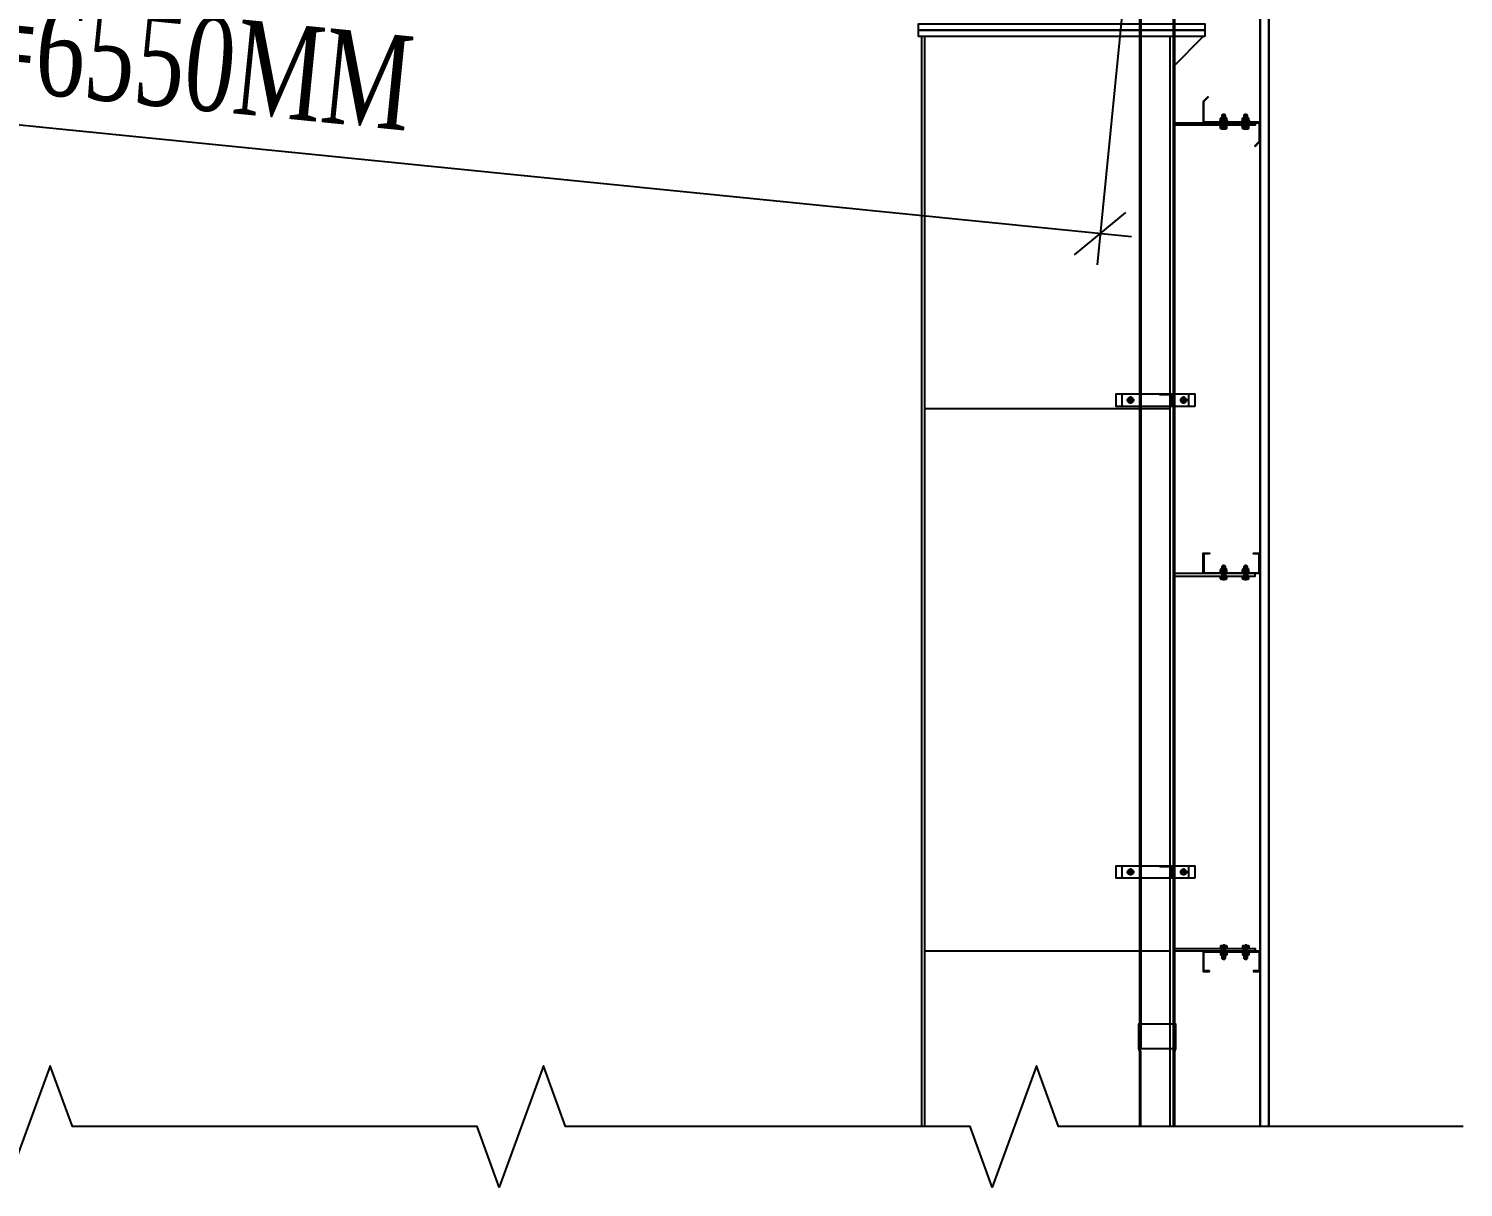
# Model space of a CAD drawing. Header units: inches. Extents: x 315041 to 662841, y -45540 to -35018.
# Drawn here: x 331780.74 to 331826.35, y -36460.62 to -36423.78 of the extents above; entities that cross this region are included whole.
import ezdxf

# ---------------------------------------------------------------- set-up
doc = ezdxf.new("R2010")
doc.units = ezdxf.units.IN
doc.header["$MEASUREMENT"] = 0
doc.linetypes.add('CENTER2', pattern=[28.575, 19.05, -3.175, 3.175, -3.175])
for name, color, linetype in [('2', 2, 'Continuous'), ('251', 251, 'Continuous'), ('3', 3, 'Continuous'), ('5', 5, 'Continuous'), ('6', 6, 'Continuous'), ('8', 8, 'Continuous'), ('9', 9, 'Continuous'), ('DOWNPOUT', 52, 'Continuous'), ('flashing', 6, 'Continuous')]:
    doc.layers.add(name, color=color, linetype=linetype)
doc.styles.add('ST1', font='times.ttf', dxfattribs={"width": 0.7})
doc.dimstyles.new('100', dxfattribs={"dimtxt": 3, "dimasz": 1.5, "dimexe": 1, "dimexo": 0, "dimgap": 1, "dimtad": 1, "dimdec": 0, "dimlfac": 100, "dimzin": 0, "dimdsep": 46, "dimtxsty": 'ST1', "dimblk": 'OBLIQUE', "dimcen": 1, "dimdle": 1, "dimclrd": 8, "dimclre": 8, "dimclrt": 3, "dimadec": 0, "dimazin": 0, "dimtfac": 1, "dimtdec": 0, "dimtix": 1, "dimtmove": 1, "dimatfit": 3, "dimfxl": 0, "dimtfill": 1, "dimtolj": 1, "dimtzin": 0, "dimlwd": -1, "dimlwe": -1, "dimarcsym": 1})

# ---------------------------------------------------------------- blocks, each defined once
blk = doc.blocks.new('A$C6A7930B6')
at = {"layer": '2'}
h = blk.add_hatch(dxfattribs=at)
h.set_pattern_fill('ANSI31', color=256, scale=0.125, angle=-90, style=0)
h.set_pattern_definition([(315, (3303.04439, 11524.56439), (0.011048543456, 0.011048543456), [])])
h.paths.add_polyline_path([(1.5, 1.185), (1.5, 0.619), (0.016, 0.619), (0.016, 0.124), (0.129, 0.011), (0.118, 0), (0, 0.118), (0, 0.635), (1.484, 0.635), (1.484, 1.179), (1.371, 1.292), (1.382, 1.303)])
at = {"layer": '251'}
h = blk.add_hatch(color=256, dxfattribs=at)
h.paths.add_polyline_path([(0.314, 0.668), (0.31, 0.668, 0.192582), (0.332, 0.676, 0.192582), (0.353, 0.668)])
h.paths.add_polyline_path([(0.397, 0.668, 0.192582), (0.418, 0.676, 0.192582), (0.44, 0.668)])
h = blk.add_hatch(color=256, dxfattribs=at)
h.paths.add_polyline_path([(0.314, 0.455), (0.31, 0.455, 0.192582), (0.332, 0.464, 0.192582), (0.353, 0.455)])
h.paths.add_polyline_path([(0.397, 0.455, 0.192582), (0.418, 0.464, 0.192582), (0.44, 0.455)])
h = blk.add_hatch(color=256, dxfattribs=at)
h.paths.add_polyline_path([(0.898, 0.668), (0.893, 0.668, 0.192582), (0.915, 0.676, 0.192582), (0.937, 0.668)])
h.paths.add_polyline_path([(0.98, 0.668, 0.192582), (1.002, 0.676, 0.192582), (1.023, 0.668)])
h = blk.add_hatch(color=256, dxfattribs=at)
h.paths.add_polyline_path([(0.898, 0.455), (0.893, 0.455, 0.192582), (0.915, 0.464, 0.192582), (0.937, 0.455)])
h.paths.add_polyline_path([(0.98, 0.455, 0.192582), (1.002, 0.464, 0.192582), (1.023, 0.455)])
at = {"layer": '9', "linetype": 'Continuous'}
h = blk.add_hatch(dxfattribs=at)
h.set_pattern_fill('ANSI31', color=250, scale=0.25, angle=-90, style=0)
h.set_pattern_definition([(315, (3302.900187, 11527.014995), (0.02209708691, 0.02209708691), [])])
h.paths.add_polyline_path([(2.292, 0.552), (2.292, 0.619), (0.125, 0.619), (0.125, 0.552)])
at = {"layer": '2'}
blk.add_lwpolyline([(1.5, 1.185), (1.5, 0.619), (0.016, 0.619), (0.016, 0.124), (0.129, 0.011), (0.118, 0), (0, 0.118), (0, 0.635), (1.484, 0.635), (1.484, 1.179), (1.371, 1.292), (1.382, 1.303)], close=True, dxfattribs=at)
at = {"layer": '5', "linetype": 'CENTER2', "ltscale": 0.2}
for p, q in [((0.375, 0.436), (0.375, 0.859)), ((0.958, 0.436), (0.958, 0.859))]:
    blk.add_line(p, q, dxfattribs=at)
at = {"layer": '6'}
blk.add_lwpolyline([(2.292, 0.552), (2.292, 0.619), (0.125, 0.619), (0.125, 0.552), (2.292, 0.552)], dxfattribs=at)
at = {"layer": '8'}
for p, q in [((0.335, 0.832), (0.325, 0.824)), ((0.325, 0.824), (0.335, 0.817)), ((0.335, 0.772), (0.325, 0.764)), ((0.325, 0.764), (0.325, 0.748)), ((0.415, 0.837), (0.335, 0.837)), ((0.335, 0.832), (0.335, 0.837)), ((0.335, 0.832), (0.375, 0.835)), ((0.35, 0.759), (0.415, 0.765)), ((0.375, 0.837), (0.375, 0.835)), ((0.375, 0.835), (0.375, 0.837)), ((0.415, 0.837), (0.42, 0.83)), ((0.42, 0.83), (0.415, 0.825)), ((0.415, 0.78), (0.425, 0.774)), ((0.425, 0.774), (0.415, 0.765)), ((0.415, 0.765), (0.425, 0.759)), ((0.918, 0.832), (0.908, 0.824)), ((0.908, 0.824), (0.918, 0.817)), ((0.918, 0.772), (0.908, 0.764)), ((0.908, 0.764), (0.908, 0.748)), ((0.998, 0.837), (0.918, 0.837)), ((0.918, 0.832), (0.918, 0.837)), ((0.918, 0.832), (0.958, 0.835)), ((0.933, 0.759), (0.998, 0.765)), ((0.958, 0.837), (0.958, 0.835)), ((0.958, 0.835), (0.958, 0.837)), ((0.998, 0.837), (1.003, 0.83)), ((1.003, 0.83), (0.998, 0.825)), ((0.998, 0.78), (1.008, 0.774)), ((1.008, 0.774), (0.998, 0.765)), ((0.998, 0.765), (1.008, 0.759)), ((0.288, 0.676), (0.288, 0.739)), ((0.288, 0.464), (0.288, 0.526)), ((0.44, 0.748), (0.31, 0.748)), ((0.44, 0.535), (0.31, 0.535)), ((0.436, 0.668), (0.314, 0.668)), ((0.436, 0.552), (0.314, 0.552)), ((0.436, 0.455), (0.314, 0.455)), ((0.325, 0.635), (0.325, 0.552)), ((0.332, 0.676), (0.332, 0.739)), ((0.332, 0.676), (0.332, 0.739)), ((0.332, 0.464), (0.332, 0.526)), ((0.332, 0.464), (0.332, 0.526)), ((0.425, 0.759), (0.35, 0.759)), ((0.418, 0.676), (0.418, 0.739)), ((0.418, 0.464), (0.418, 0.526)), ((0.425, 0.759), (0.425, 0.748)), ((0.425, 0.635), (0.425, 0.552)), ((0.462, 0.676), (0.462, 0.739)), ((0.462, 0.464), (0.462, 0.526)), ((0.872, 0.676), (0.872, 0.739)), ((0.872, 0.464), (0.872, 0.526)), ((1.023, 0.748), (0.893, 0.748)), ((1.023, 0.535), (0.893, 0.535)), ((1.019, 0.668), (0.898, 0.668)), ((1.019, 0.552), (0.898, 0.552)), ((1.019, 0.455), (0.898, 0.455)), ((0.908, 0.635), (0.908, 0.552)), ((0.915, 0.676), (0.915, 0.739)), ((0.915, 0.676), (0.915, 0.739)), ((0.915, 0.464), (0.915, 0.526)), ((0.915, 0.464), (0.915, 0.526)), ((1.008, 0.759), (0.933, 0.759)), ((1.002, 0.676), (1.002, 0.739)), ((1.002, 0.464), (1.002, 0.526)), ((1.008, 0.759), (1.008, 0.748)), ((1.008, 0.635), (1.008, 0.552)), ((1.045, 0.676), (1.045, 0.739)), ((1.045, 0.464), (1.045, 0.526))]:
    blk.add_line(p, q, dxfattribs=at)
for points in [[(0.335, 0.817), (0.325, 0.809), (0.335, 0.802), (0.415, 0.81), (0.425, 0.819), (0.415, 0.825)], [(0.335, 0.802), (0.325, 0.794), (0.335, 0.787), (0.415, 0.795), (0.425, 0.804), (0.415, 0.81)], [(0.335, 0.787), (0.325, 0.779), (0.335, 0.772), (0.415, 0.78), (0.425, 0.789), (0.415, 0.795)], [(0.918, 0.817), (0.908, 0.809), (0.918, 0.802), (0.998, 0.81), (1.008, 0.819), (0.998, 0.825)], [(0.918, 0.802), (0.908, 0.794), (0.918, 0.787), (0.998, 0.795), (1.008, 0.804), (0.998, 0.81)], [(0.918, 0.787), (0.908, 0.779), (0.918, 0.772), (0.998, 0.78), (1.008, 0.789), (0.998, 0.795)], [(0.275, 0.65), (0.275, 0.668), (0.475, 0.668), (0.475, 0.65)], [(0.275, 0.535), (0.275, 0.552), (0.475, 0.552), (0.475, 0.535)], [(0.859, 0.65), (0.859, 0.668), (1.058, 0.668), (1.058, 0.65)], [(0.859, 0.535), (0.859, 0.552), (1.058, 0.552), (1.058, 0.535)]]:
    blk.add_lwpolyline(points, close=True, dxfattribs=at)
for centre, start, end in [((0.31, 0.716), 46.3972, 133.6028), ((0.31, 0.699), 226.3972, 313.6028), ((0.31, 0.503), 46.3972, 133.6028), ((0.31, 0.486), 226.3972, 313.6028), ((0.353, 0.716), 90, 133.6028), ((0.353, 0.699), 226.3972, 270), ((0.353, 0.503), 90, 133.6028), ((0.353, 0.486), 226.3972, 270), ((0.397, 0.716), 46.3972, 90), ((0.397, 0.699), 270, 313.6028), ((0.397, 0.503), 46.3972, 90), ((0.397, 0.486), 270, 313.6028), ((0.44, 0.716), 46.3972, 133.6028), ((0.44, 0.699), 226.3972, 313.6028), ((0.44, 0.503), 46.3972, 133.6028), ((0.44, 0.486), 226.3972, 313.6028), ((0.893, 0.716), 46.3972, 133.6028), ((0.893, 0.699), 226.3972, 313.6028), ((0.893, 0.503), 46.3972, 133.6028), ((0.893, 0.486), 226.3972, 313.6028), ((0.937, 0.716), 90, 133.6028), ((0.937, 0.699), 226.3972, 270), ((0.937, 0.503), 90, 133.6028), ((0.937, 0.486), 226.3972, 270), ((0.98, 0.716), 46.3972, 90), ((0.98, 0.699), 270, 313.6028), ((0.98, 0.503), 46.3972, 90), ((0.98, 0.486), 270, 313.6028), ((1.023, 0.716), 46.3972, 133.6028), ((1.023, 0.699), 226.3972, 313.6028), ((1.023, 0.503), 46.3972, 133.6028), ((1.023, 0.486), 226.3972, 313.6028)]:
    blk.add_arc(centre, 0.0314, start, end, dxfattribs=at)
blk = doc.blocks.new('*U148')
at = {"layer": '251'}
h = blk.add_hatch(color=256, dxfattribs=at)
h.paths.add_polyline_path([(-0.053, -0.04), (-0.053, -0.043, -0.192582), (-0.048, -0.029, -0.192582), (-0.053, -0.014)])
h.paths.add_polyline_path([(-0.053, 0.014, -0.192582), (-0.048, 0.029, -0.192582), (-0.053, 0.043)])
h = blk.add_hatch(color=256, dxfattribs=at)
h.paths.add_polyline_path([(0.067, -0.04), (0.067, -0.043, -0.192582), (0.073, -0.029, -0.192582), (0.067, -0.014)])
h.paths.add_polyline_path([(0.067, 0.014, -0.192582), (0.073, 0.029, -0.192582), (0.067, 0.043)])
at = {"layer": '5', "linetype": 'CENTER2', "ltscale": 0.2}
blk.add_line((-0.077, 0), (0.206, 0), dxfattribs=at)
at = {"layer": '8'}
for p, q in [((-0.053, 0.04), (-0.053, -0.04)), ((-0.048, 0.058), (-0.006, 0.058)), ((-0.048, 0.029), (-0.006, 0.029)), ((0, 0.043), (0, -0.043)), ((0.056, 0.033), (0, 0.033)), ((0.056, -0.066), (0.056, 0.066)), ((0.056, 0.066), (0.067, 0.066)), ((0.067, -0.066), (0.067, 0.066)), ((0.067, 0.04), (0.067, -0.04)), ((0.073, 0.058), (0.115, 0.058)), ((0.073, 0.029), (0.115, 0.029)), ((0.12, 0.043), (0.12, -0.043)), ((0.128, 0.033), (0.12, 0.033)), ((0.132, 0.027), (0.128, 0.033)), ((0.128, 0.033), (0.128, -0.017)), ((0.128, -0.017), (0.132, 0.027)), ((0.138, 0.033), (0.132, 0.027)), ((0.142, 0.027), (0.138, 0.033)), ((0.175, 0.03), (0.172, 0.027)), ((0.18, 0.027), (0.175, 0.03)), ((0.177, -0.027), (0.178, 0)), ((0.18, 0), (0.178, 0)), ((0.178, 0), (0.18, 0)), ((0.18, 0.027), (0.18, -0.027)), ((-0.048, -0.029), (-0.006, -0.029)), ((-0.048, -0.029), (-0.006, -0.029)), ((-0.048, -0.058), (-0.006, -0.058)), ((0.056, -0.033), (0, -0.033)), ((0.056, -0.066), (0.067, -0.066)), ((0.073, -0.029), (0.115, -0.029)), ((0.073, -0.029), (0.115, -0.029)), ((0.073, -0.058), (0.115, -0.058)), ((0.131, -0.033), (0.12, -0.033)), ((0.137, -0.027), (0.131, -0.033)), ((0.171, -0.033), (0.167, -0.027)), ((0.177, -0.027), (0.171, -0.033)), ((0.177, -0.027), (0.18, -0.027))]:
    blk.add_line(p, q, dxfattribs=at)
for points in [[(0.147, -0.027), (0.141, -0.033), (0.137, -0.027), (0.142, 0.027), (0.148, 0.033), (0.152, 0.027)], [(0.157, -0.027), (0.151, -0.033), (0.147, -0.027), (0.152, 0.027), (0.158, 0.033), (0.162, 0.027)], [(0.167, -0.027), (0.161, -0.033), (0.157, -0.027), (0.162, 0.027), (0.168, 0.033), (0.172, 0.027)]]:
    blk.add_lwpolyline(points, close=True, dxfattribs=at)
for centre, start, end in [((-0.032, 0.043), 136.3972, 223.6028), ((-0.032, 0.014), 136.3972, 180), ((-0.021, 0.043), 316.3972, 43.6028), ((-0.021, 0.014), 0, 43.6028), ((0.088, 0.043), 136.3972, 223.6028), ((0.088, 0.014), 136.3972, 180), ((0.099, 0.043), 316.3972, 43.6028), ((0.099, 0.014), 0, 43.6028), ((-0.032, -0.014), 180, 223.6028), ((-0.032, -0.043), 136.3972, 223.6028), ((-0.021, -0.014), 316.3972, 0), ((-0.021, -0.043), 316.3972, 43.6028), ((0.088, -0.014), 180, 223.6028), ((0.088, -0.043), 136.3972, 223.6028), ((0.099, -0.014), 316.3972, 0), ((0.099, -0.043), 316.3972, 43.6028)]:
    blk.add_arc(centre, 0.0209, start, end, dxfattribs=at)
blk = doc.blocks.new('*U149')
at = {"layer": '251'}
h = blk.add_hatch(color=256, dxfattribs=at)
h.paths.add_polyline_path([(-0.053, -0.04), (-0.053, -0.043, -0.192582), (-0.048, -0.029, -0.192582), (-0.053, -0.014)])
h.paths.add_polyline_path([(-0.053, 0.014, -0.192582), (-0.048, 0.029, -0.192582), (-0.053, 0.043)])
h = blk.add_hatch(color=256, dxfattribs=at)
h.paths.add_polyline_path([(0.067, -0.04), (0.067, -0.043, -0.192582), (0.073, -0.029, -0.192582), (0.067, -0.014)])
h.paths.add_polyline_path([(0.067, 0.014, -0.192582), (0.073, 0.029, -0.192582), (0.067, 0.043)])
at = {"layer": '5', "linetype": 'CENTER2', "ltscale": 0.2}
blk.add_line((-0.077, 0), (0.206, 0), dxfattribs=at)
at = {"layer": '8'}
for p, q in [((-0.053, 0.04), (-0.053, -0.04)), ((-0.048, 0.058), (-0.006, 0.058)), ((-0.048, 0.029), (-0.006, 0.029)), ((0, 0.043), (0, -0.043)), ((0.056, 0.033), (0, 0.033)), ((0.056, -0.066), (0.056, 0.066)), ((0.056, 0.066), (0.067, 0.066)), ((0.067, -0.066), (0.067, 0.066)), ((0.067, 0.04), (0.067, -0.04)), ((0.073, 0.058), (0.115, 0.058)), ((0.073, 0.029), (0.115, 0.029)), ((0.12, 0.043), (0.12, -0.043)), ((0.128, 0.033), (0.12, 0.033)), ((0.132, 0.027), (0.128, 0.033)), ((0.128, 0.033), (0.128, -0.017)), ((0.128, -0.017), (0.132, 0.027)), ((0.138, 0.033), (0.132, 0.027)), ((0.142, 0.027), (0.138, 0.033)), ((0.175, 0.03), (0.172, 0.027)), ((0.18, 0.027), (0.175, 0.03)), ((0.177, -0.027), (0.178, 0)), ((0.18, 0), (0.178, 0)), ((0.178, 0), (0.18, 0)), ((0.18, 0.027), (0.18, -0.027)), ((-0.048, -0.029), (-0.006, -0.029)), ((-0.048, -0.029), (-0.006, -0.029)), ((-0.048, -0.058), (-0.006, -0.058)), ((0.056, -0.033), (0, -0.033)), ((0.056, -0.066), (0.067, -0.066)), ((0.073, -0.029), (0.115, -0.029)), ((0.073, -0.029), (0.115, -0.029)), ((0.073, -0.058), (0.115, -0.058)), ((0.131, -0.033), (0.12, -0.033)), ((0.137, -0.027), (0.131, -0.033)), ((0.171, -0.033), (0.167, -0.027)), ((0.177, -0.027), (0.171, -0.033)), ((0.177, -0.027), (0.18, -0.027))]:
    blk.add_line(p, q, dxfattribs=at)
for points in [[(0.147, -0.027), (0.141, -0.033), (0.137, -0.027), (0.142, 0.027), (0.148, 0.033), (0.152, 0.027)], [(0.157, -0.027), (0.151, -0.033), (0.147, -0.027), (0.152, 0.027), (0.158, 0.033), (0.162, 0.027)], [(0.167, -0.027), (0.161, -0.033), (0.157, -0.027), (0.162, 0.027), (0.168, 0.033), (0.172, 0.027)]]:
    blk.add_lwpolyline(points, close=True, dxfattribs=at)
for centre, start, end in [((-0.032, 0.043), 136.3972, 223.6028), ((-0.032, 0.014), 136.3972, 180), ((-0.021, 0.043), 316.3972, 43.6028), ((-0.021, 0.014), 0, 43.6028), ((0.088, 0.043), 136.3972, 223.6028), ((0.088, 0.014), 136.3972, 180), ((0.099, 0.043), 316.3972, 43.6028), ((0.099, 0.014), 0, 43.6028), ((-0.032, -0.014), 180, 223.6028), ((-0.032, -0.043), 136.3972, 223.6028), ((-0.021, -0.014), 316.3972, 0), ((-0.021, -0.043), 316.3972, 43.6028), ((0.088, -0.014), 180, 223.6028), ((0.088, -0.043), 136.3972, 223.6028), ((0.099, -0.014), 316.3972, 0), ((0.099, -0.043), 316.3972, 43.6028)]:
    blk.add_arc(centre, 0.0209, start, end, dxfattribs=at)
blk = doc.blocks.new('A$C174458B3')
at = {"layer": '2'}
blk.add_lwpolyline([(1.333, 0.017), (1.483, 0.017), (1.483, 0.525), (0.017, 0.525), (0.017, 0.017), (0.167, 0.017), (0.167, 0), (0, 0), (0, 0.542), (1.5, 0.542), (1.5, 0), (1.333, 0), (1.333, 0.017)], dxfattribs=at)
at = {"layer": '5'}
blk.add_lwpolyline([(2.292, 0.542), (2.292, 0.608), (0.125, 0.608), (0.125, 0.542), (2.292, 0.542)], dxfattribs=at)
at = {"layer": '251', "color": 147, "xscale": 1.5, "yscale": 1.5, "zscale": 1.5, "rotation": 270}
for name, p in [('*U149', (0.375, 0.608)), ('*U148', (0.958, 0.608))]:
    blk.add_blockref(name, p, dxfattribs=at)
blk = doc.blocks.new('_Oblique')
at = {"color": 0, "linetype": 'ByBlock', "lineweight": -2}
blk.add_line((-0.5, -0.5), (0.5, 0.5), dxfattribs=at)
blk = doc.blocks.new('*D791')
at = {"color": 8, "linetype": 'Continuous', "transparency": 16777216}
for p, q in [((331751.313, -36406.959), (331749.53, -36424.764)), ((331816.49, -36413.487), (331814.707, -36431.291)), ((331815.801, -36430.396), (331748.634, -36423.669))]:
    blk.add_line(p, q, dxfattribs=at)
at = {"layer": 'Defpoints', "color": 0, "transparency": 16777216}
for p in [(331751.313, -36406.959), (331816.49, -36413.487), (331749.629, -36423.769)]:
    blk.add_point(p, dxfattribs=at)
at = {"color": 8, "transparency": 16777216, "xscale": 1.5, "yscale": 1.5, "zscale": 1.5}
for p, rotation in [((331749.629, -36423.769), 174.2807218548285), ((331814.806, -36430.296), 354.2807218548285)]:
    blk.add_blockref('_Oblique', p, dxfattribs=dict(at, rotation=rotation))
at = {"color": 3, "transparency": 16777216, "insert": (331782.47, -36424.512), "char_height": 3, "attachment_point": 5, "rotation": 354.2807, "style": 'ST1', "bg_fill": 3, "box_fill_scale": 1.25, "bg_fill_color": 256, "bg_fill_true_color": 13158600, "bg_fill_transparency": 0}
blk.add_mtext('\\A1;TLS1=6550MM', dxfattribs=at)

msp = doc.modelspace()

# ---------------------------------------------------------------- hatches: boundary and pattern name
h = msp.add_hatch()
h.set_pattern_fill('ANSI31', color=1, scale=0.15, style=0)
h.set_pattern_definition([(135, (342246.705386, -35265.253114), (0.013258252147, 0.013258252147), [])])
edge = h.paths.add_edge_path()
edge.add_line((331816.6883, -36435.3943), (331817.0883, -36435.3943))
edge.add_line((331817.0883, -36435.3943), (331817.0883, -36435.7943))
edge.add_arc((331817.0883, -36435.7643), 0.03, 180, 270, ccw=False)
edge.add_line((331817.0583, -36435.7643), (331817.0583, -36435.4243))
edge.add_line((331817.0583, -36435.4243), (331816.7183, -36435.4243))
edge.add_arc((331816.7183, -36435.3943), 0.03, 180, 270, ccw=False)
h = msp.add_hatch()
h.set_pattern_fill('ANSI31', color=1, scale=0.15, style=0)
h.set_pattern_definition([(135, (342246.705386, -35280.253114), (0.013258252147, 0.013258252147), [])])
edge = h.paths.add_edge_path()
edge.add_line((331816.6883, -36450.3943), (331817.0883, -36450.3943))
edge.add_line((331817.0883, -36450.3943), (331817.0883, -36450.7943))
edge.add_arc((331817.0883, -36450.7643), 0.03, 180, 270, ccw=False)
edge.add_line((331817.0583, -36450.7643), (331817.0583, -36450.4243))
edge.add_line((331817.0583, -36450.4243), (331816.7183, -36450.4243))
edge.add_arc((331816.7183, -36450.3943), 0.03, 180, 270, ccw=False)

# ---------------------------------------------------------------- linework, layer by layer
at = {"color": 2}
for points in [[(331817.8138, -36435.7943), (331815.3138, -36435.7943), (331815.3138, -36435.3943), (331817.8138, -36435.3943)], [(331817.8138, -36450.7943), (331815.3138, -36450.7943), (331815.3138, -36450.3943), (331817.8138, -36450.3943)]]:
    msp.add_lwpolyline(points, close=True, dxfattribs=at)
at = {"color": 1}
for points in [[(331816.6883, -36435.3943), (331817.0883, -36435.3943), (331817.0883, -36435.7943), (331817.0883, -36435.7943, -0.4142136), (331817.0583, -36435.7643), (331817.0583, -36435.4243), (331816.7183, -36435.4243, -0.4142136), (331816.6883, -36435.3943)], [(331816.6883, -36450.3943), (331817.0883, -36450.3943), (331817.0883, -36450.7943), (331817.0883, -36450.7943, -0.4142136), (331817.0583, -36450.7643), (331817.0583, -36450.4243), (331816.7183, -36450.4243, -0.4142136), (331816.6883, -36450.3943)]]:
    msp.add_lwpolyline(points, format="xyb", close=True, dxfattribs=at)
at = {"layer": '2', "color": 9}
for p, q in [((331809.1328, -36458.6855), (331809.1328, -36424.053)), ((331809.2328, -36458.6855), (331809.2328, -36424.053)), ((331817.0328, -36458.6855), (331817.0328, -36424.053)), ((331817.1328, -36424.9821), (331818.0828, -36424.0321)), ((331817.1328, -36458.6855), (331817.1328, -36424.053)), ((331809.2328, -36435.853), (331817.0328, -36435.853)), ((331817.0328, -36453.1061), (331809.2328, -36453.1061))]:
    msp.add_line(p, q, dxfattribs=at)
for points in [[(331818.1328, -36423.8321), (331809.0328, -36423.8321), (331809.0328, -36423.6321), (331818.1328, -36423.6321)], [(331818.1328, -36424.0321), (331809.0328, -36424.0321), (331809.0328, -36423.8321), (331818.1328, -36423.8321)]]:
    msp.add_lwpolyline(points, close=True, dxfattribs=at)
at = {"layer": '3'}
for points in [[(331820.1828, -36458.6855), (331820.1828, -36386.1069), (331819.8828, -36386.1069), (331819.8828, -36458.6855)], [(331820.1728, -36458.6855), (331820.1728, -36386.1169), (331819.8928, -36386.1169), (331819.8928, -36458.6855)]]:
    msp.add_lwpolyline(points, dxfattribs=at)
at = {"layer": 'DOWNPOUT', "color": 1, "true_color": 0xfa051e}
for p, q in [((331815.8976, -36435.5943), (331815.6504, -36435.5943)), ((331815.7696, -36435.4684), (331815.7696, -36435.7087)), ((331817.5863, -36435.5943), (331817.3391, -36435.5943)), ((331817.4583, -36435.4684), (331817.4583, -36435.7087)), ((331815.8976, -36450.5943), (331815.6504, -36450.5943)), ((331815.7696, -36450.4684), (331815.7696, -36450.7087)), ((331817.5863, -36450.5943), (331817.3391, -36450.5943)), ((331817.4583, -36450.4684), (331817.4583, -36450.7087))]:
    msp.add_line(p, q, dxfattribs=at)
at = {"layer": 'DOWNPOUT', "color": 222}
msp.add_lwpolyline([(331816.0688, -36456.211), (331816.0688, -36417.09), (331816.0345, -36416.988), (331816.0345, -36416.2092), (331817.2058, -36416.2092), (331817.2058, -36416.988), (331817.1715, -36417.09), (331817.1715, -36456.211)], close=True, dxfattribs=at)
for points in [[(331816.1054, -36456.211), (331816.1054, -36417.1017), (331816.0711, -36416.9997), (331816.0711, -36416.2269)], [(331817.1349, -36456.211), (331817.1349, -36417.084), (331817.1692, -36416.982), (331817.1692, -36416.2092)], [(331816.0665, -36458.6855), (331816.0665, -36456.3014), (331816.0322, -36456.1993), (331816.0322, -36455.4206), (331817.2035, -36455.4206), (331817.2035, -36456.1993), (331817.1692, -36456.3014), (331817.1692, -36458.6855)], [(331816.1031, -36458.6855), (331816.1031, -36456.3131), (331816.0688, -36456.211), (331816.0688, -36455.4383)], [(331817.1326, -36458.6855), (331817.1326, -36456.2954), (331817.1669, -36456.1933), (331817.1669, -36455.4206)]]:
    msp.add_lwpolyline(points, dxfattribs=at)
at = {"layer": 'DOWNPOUT', "color": 1, "true_color": 0xfa051e}
for points in [[(331817.6174, -36435.7943), (331815.5102, -36435.7943), (331815.5102, -36435.3943), (331817.6174, -36435.3943)], [(331817.6174, -36450.7943), (331815.5102, -36450.7943), (331815.5102, -36450.3943), (331817.6174, -36450.3943)]]:
    msp.add_lwpolyline(points, close=True, dxfattribs=at)
for centre, radius in [((331815.7696, -36435.5943), 0.09), ((331815.7696, -36435.5943), 0.06), ((331817.4583, -36435.5943), 0.09), ((331817.4583, -36435.5943), 0.06), ((331815.7696, -36450.5943), 0.09), ((331815.7696, -36450.5943), 0.06), ((331817.4583, -36450.5943), 0.09), ((331817.4583, -36450.5943), 0.06)]:
    msp.add_circle(centre, radius, dxfattribs=at)
at = {"layer": 'flashing', "color": 94, "linetype": 'Continuous'}
msp.add_lwpolyline([(331826.35, -36458.6855), (331819.5593, -36458.6855), (331819.5593, -36458.6855), (331819.5593, -36458.6855), (331819.5593, -36458.6855), (331819.5593, -36458.6855), (331819.5593, -36458.6855), (331819.5593, -36458.6855), (331813.4857, -36458.6855), (331812.7826, -36456.7537), (331811.3763, -36460.6173), (331810.6732, -36458.6855), (331803.8825, -36458.6855), (331803.8825, -36458.6855), (331803.8825, -36458.6855), (331803.8825, -36458.6855), (331803.8825, -36458.6855), (331803.8825, -36458.6855), (331803.8825, -36458.6855), (331797.8089, -36458.6855), (331797.1058, -36456.7537), (331795.6995, -36460.6173), (331794.9964, -36458.6855), (331788.2057, -36458.6855), (331788.2057, -36458.6855), (331788.2057, -36458.6855), (331788.2057, -36458.6855), (331788.2057, -36458.6855), (331788.2057, -36458.6855), (331788.2057, -36458.6855), (331782.1321, -36458.6855), (331781.429, -36456.7537), (331780.0227, -36460.6173)], dxfattribs=at)

# ---------------------------------------------------------------- block references
at = {"layer": '2', "extrusion": (0, 0, -1), "xscale": 1.200000000011642, "yscale": 1.200000000011642, "zscale": -1.2}
for name, p in [('A$C6A7930B6', (-331819.8828, -36427.5151)), ('A$C174458B3', (-331819.8828, -36453.756))]:
    msp.add_blockref(name, p, dxfattribs=at)
at = {"layer": '2', "xscale": 1.200000000011642, "yscale": 1.200000000011642, "zscale": 1.2, "rotation": 180}
msp.add_blockref('A$C174458B3', (331819.8828, -36440.4561), dxfattribs=at)

# ---------------------------------------------------------------- next in the draw order: dimensions: what is measured, and where the dimension line sits
dim = msp.add_aligned_dim(p1=(331816.4898, -36413.4871), p2=(331751.3127, -36406.9594), distance=16.8933, text='TLS1=<>MM', dimstyle='100')
dim.commit()
dim.dimension.update_dxf_attribs({"geometry": '*D791', "text_midpoint": (331782.4703, -36424.5115)})

doc.saveas('drawing.dxf')
